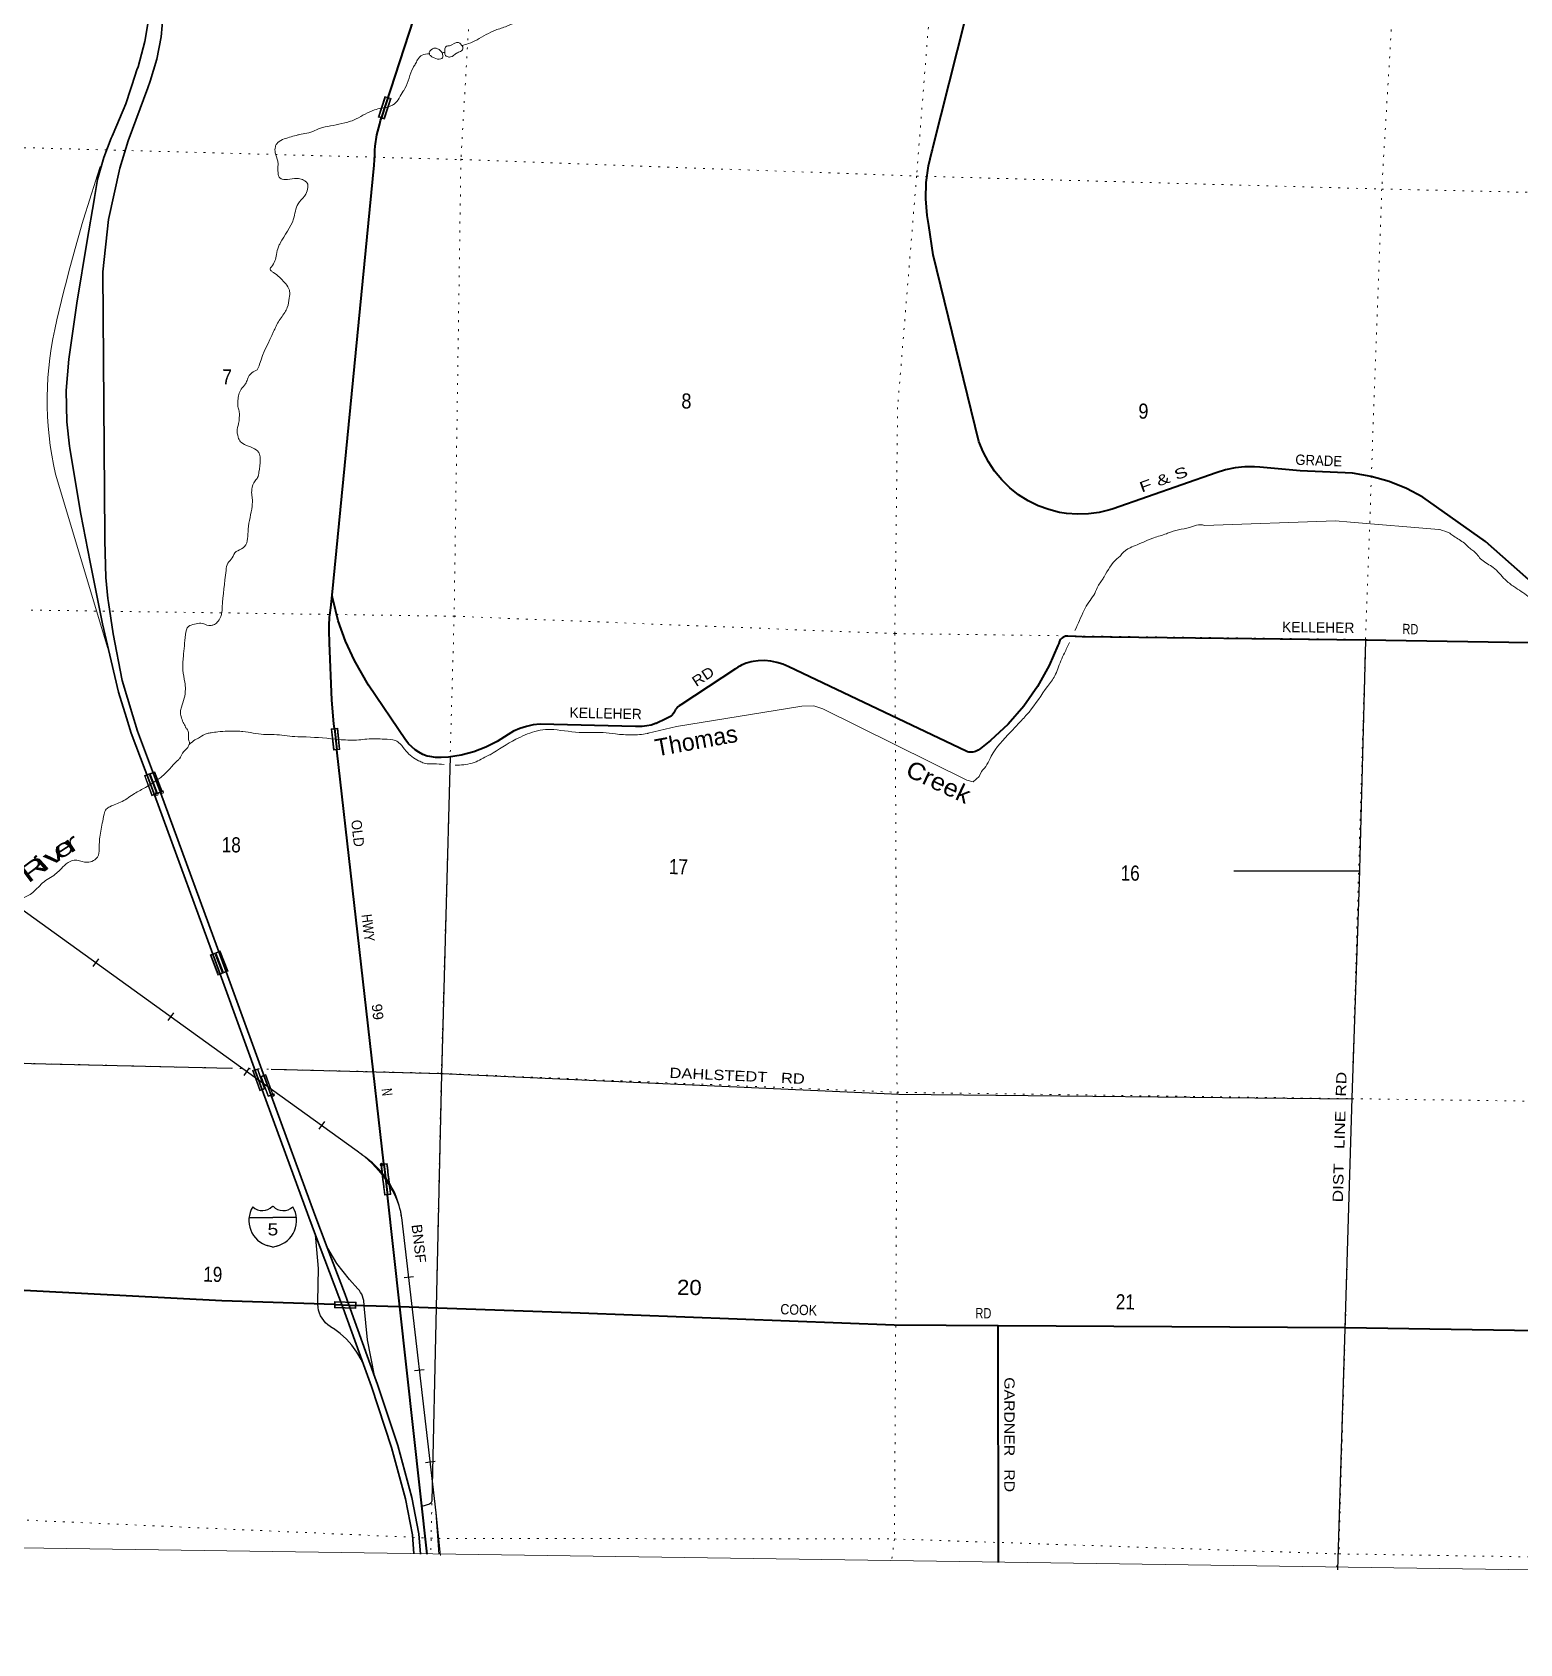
# Model space of a CAD drawing. Header units: feet. Extents: x -489137 to -242534, y 368785 to 558127.
# Drawn here: x -330846 to -313444, y 368785 to 387639 of the extents above; entities that cross this region are included whole.
import ezdxf
from ezdxf.enums import TextEntityAlignment as Align

# ---------------------------------------------------------------- set-up
doc = ezdxf.new("R2010")
doc.units = ezdxf.units.FT
doc.header["$LTSCALE"] = 70
doc.header["$PDMODE"] = 32
doc.header["$PDSIZE"] = 35
doc.linetypes.add('DOTTED', pattern=[1.5, 0.3, -1.2])
for name, color, linetype, lineweight in [('15', 7, 'Continuous', 25), ('18', 7, 'Continuous', 35), ('19', 7, 'Continuous', 25), ('26', 7, 'Continuous', 40), ('27', 7, 'Continuous', 13), ('29', 7, 'Continuous', 25), ('34', 7, 'Continuous', 25), ('39', 7, 'Continuous', 13), ('4', 7, 'Continuous', 13), ('55', 7, 'Continuous', 13), ('61', 7, 'Continuous', 13), ('7', 7, 'DOTTED', 13)]:
    doc.layers.add(name, color=color, linetype=linetype, lineweight=lineweight)
doc.layers.add('30', color=7, linetype='Continuous')
doc.layers.add('41', color=7, linetype='Continuous')

msp = doc.modelspace()

# ---------------------------------------------------------------- linework, layer by layer
at = {"layer": '15'}
for p, q in [((-328035.77, 373902.34), (-328032.87, 373905.25)), ((-328029.7, 373902.87), (-328033.13, 373905.25)), ((-328308.48, 373770.87), (-328032.07, 373770.87)), ((-328032.07, 373425.29), (-328095.96, 373443.25)), ((-328032.6, 373425.03), (-327968.97, 373443.77))]:
    msp.add_line(p, q, dxfattribs=at)
msp.add_lwpolyline([(-327756.71, 373770.87), (-328032.6, 373770.87), (-328032.07, 373770.87)], dxfattribs=at)
for centre, radius, start, end in [((-328005.85, 373735.77), 306.13, 148.44436, 254.43378), ((-328154.45, 374018.37), 165.66, 227.34293, 315.81166), ((-327910.76, 374018.37), 165.66, 224.18873, 312.69402), ((-328059.36, 373735.77), 306.13, 283.08084, 31.6249)]:
    msp.add_arc(centre, radius, start, end, dxfattribs=at)
at = {"layer": '18'}
for points in [[(-327531.03, 373566.89), (-327610.62, 373777.22), (-328154.71, 375265.23), (-328649.13, 376617.37), (-329416.78, 378716.74), (-329687.46, 379437.82), (-329743.42, 379618.55), (-329836.36, 379918.65), (-330023.27, 380719.19), (-330166.86, 381440.37), (-330278.34, 381999.49), (-330401.92, 382745.93), (-330406.06, 382770.91), (-330408.94, 382795.93), (-330441.66, 383079.64), (-330448.43, 383448.25), (-330416.62, 383815.54), (-330325.3, 384468.97), (-330204.22, 385200.72), (-330123.02, 385679.92), (-330118.74, 385705.14), (-330114.34, 385729.92), (-330081.05, 385917.24), (-330009.62, 386174.91), (-329921.49, 386398.7), (-329911.7, 386423.55), (-329901.12, 386448.7), (-329752.17, 386802.81), (-329637.69, 387148.79), (-329629.34, 387174.03), (-329620.8, 387198.79), (-329608.62, 387234.08), (-329527.38, 387528.79), (-329477.38, 387830.37)], [(-327395.36, 373422.1), (-327539.71, 373803.6), (-328049.66, 375198.24), (-328578.58, 376644.78), (-329346.08, 378743.71), (-329615.84, 379462.33), (-329671.15, 379640.94), (-329793.89, 380056.58), (-329900.68, 380600.44), (-329954.41, 380965.54), (-329958.13, 380990.78), (-329960.74, 381015.54), (-329986.55, 381259.48), (-329996.12, 381691.88), (-329996.67, 381716.89), (-329996.85, 381741.88), (-330019.75, 384836.81), (-329952.52, 385447.49), (-329821.84, 386047.8), (-329723.77, 386370.06), (-329495.09, 386987.36), (-329464.95, 387067.16), (-329388.12, 387322.78), (-329338.43, 387585.03), (-329316.42, 387851.03)], [(-326970.09, 372051.26), (-327208.88, 372709.82), (-327257.95, 372845.17), (-327531.03, 373566.89)], [(-326836.9, 371905.9), (-327127.24, 372706.63), (-327187, 372871.46), (-327395.36, 373422.1)], [(-326380.37, 369835.97), (-326397.71, 370057.79), (-326480.74, 370481.13), (-326642.08, 371083.31), (-326876.64, 371793.54), (-326970.09, 372051.26)], [(-326304.58, 369834.86), (-326323.04, 370070.16), (-326406.99, 370498.22), (-326569.56, 371104.98), (-326805.14, 371818.31), (-326836.9, 371905.9)]]:
    msp.add_lwpolyline(points, dxfattribs=at)
at = {"layer": '19', "lineweight": 13}
msp.add_line((-329960.8, 380430.17), (-330575.03, 382468.2), dxfattribs=at)
at = {"layer": '19'}
for points in [[(-326970.09, 372051.26), (-326991.76, 372096.71), (-326999.29, 372112.5), (-327048.22, 372197.71), (-327105.8, 372277.33), (-327171.38, 372350.5), (-327244.25, 372416.42), (-327323.61, 372474.36), (-327332.23, 372478.74), (-327361.55, 372496.21), (-327388.87, 372516.66), (-327413.91, 372539.84), (-327436.39, 372565.52), (-327456.06, 372593.41), (-327472.71, 372623.2), (-327486.16, 372654.56), (-327496.25, 372687.17), (-327502.88, 372720.64), (-327506.84, 372760.69), (-327504.61, 372790.26), (-327497.29, 373173.87), (-327527.96, 373531.15), (-327531.03, 373566.89)], [(-326962.34, 372740.37), (-326964.8, 372766.9), (-326965.65, 372774.72), (-326968.18, 372800.47), (-326973.38, 372825.82), (-326981.21, 372850.49), (-326991.57, 372874.21), (-327004.36, 372896.71), (-327019.42, 372917.75), (-327036.61, 372937.11), (-327136.11, 373046.31), (-327280.98, 373235.27), (-327389.99, 373413.34), (-327395.36, 373422.1)], [(-326836.9, 371905.9), (-326841.83, 371923.97), (-326925.41, 372342.21), (-326962.34, 372740.37)]]:
    msp.add_lwpolyline(points, dxfattribs=at)
at = {"layer": '19', "lineweight": 13}
for centre, radius, start, end in [((-311137.18, 379761.41), 19937.77, 161.55758, 166.91926), ((-326708.93, 383333.77), 3961.81, 166.27426, 192.61959)]:
    msp.add_arc(centre, radius, start, end, dxfattribs=at)
at = {"layer": '26'}
for p, q in [((-327311.28, 379492.86), (-327282.67, 379241.62)), ((-326731.24, 374400.48), (-327282.67, 379241.62)), ((-326731.24, 374400.48), (-326689.62, 374035.14)), ((-326544.87, 372725.63), (-326689.62, 374035.14)), ((-327311.79, 372752.7), (-327057.57, 372743.73)), ((-326962.34, 372740.37), (-327057.57, 372743.73)), ((-326225.28, 369833.7), (-326544.87, 372725.63))]:
    msp.add_line(p, q, dxfattribs=at)
for points in [[(-327336.81, 381053.35), (-326844.15, 386082.43), (-326839.07, 386209.85), (-326838.07, 386234.88), (-326836.47, 386259.85), (-326833.41, 386307.77), (-326814.19, 386439.37), (-326781.32, 386568.23), (-326770.31, 386606.73), (-326761.79, 386632.91), (-325198.04, 391439.85)], [(-313170.83, 381085.66), (-313845.85, 381679.44), (-314579.25, 382199.4), (-314767.44, 382299.25), (-314971.51, 382381.89), (-315183.09, 382442.75), (-315399.88, 382481.15), (-316013.52, 382506.15), (-316485.73, 382548.74), (-316546.05, 382553.99), (-316660.67, 382554.77), (-316774.75, 382543.56), (-316887.02, 382520.49), (-316996.27, 382485.8), (-318202.25, 382062.71), (-318238.52, 382051.19), (-318363.61, 382020.6), (-318491.2, 382003.25), (-318619.91, 381999.33), (-318748.33, 382008.89), (-318827.15, 382022.02), (-318954.54, 382054.44), (-319077.84, 382100), (-319195.7, 382158.19), (-319306.84, 382228.39), (-319410.03, 382309.82), (-319504.14, 382401.6), (-319588.14, 382502.7), (-319661.11, 382612.03), (-319722.26, 382728.39), (-319770.91, 382850.51), (-320305.95, 385033.68), (-320358.09, 385377.74), (-320377.16, 385494.98), (-320392.03, 385688.26), (-320386.62, 385882.05), (-320360.98, 386074.2), (-320321.45, 386237.62), (-320315.46, 386262.37), (-320309.11, 386287.62), (-319924.33, 387816.62)], [(-327311.28, 379492.86), (-327317.46, 379547.04), (-327339.87, 379826.14), (-327367.01, 380497.25), (-327372.08, 380635.58), (-327373, 380660.58), (-327373.29, 380685.58), (-327373.74, 380725.43), (-327369.75, 380769.76), (-327367.52, 380794.56), (-327363.83, 380819.76), (-327351.33, 380905.13), (-327336.81, 381053.35)], [(-315251.04, 380527.38), (-318562.2, 380567.16), (-318732.49, 380571.92), (-318757.51, 380572.62), (-318782.49, 380562.28), (-318789.85, 380557.97), (-318799.42, 380550.93), (-318808.19, 380542.92), (-318816.09, 380534.04), (-318823.01, 380524.38), (-318828.88, 380514.05), (-318829.36, 380512.95), (-318838.24, 380487.81), (-318848.83, 380462.95), (-318948.26, 380229.59), (-319084.75, 379984.16), (-319246.14, 379754.34), (-319430.67, 379542.65), (-319636.31, 379351.4), (-319753.9, 379259.57), (-319778.92, 379240.03), (-319803.9, 379226.61), (-319813.19, 379222.81), (-319828.1, 379218.46), (-319843.39, 379215.7), (-319858.88, 379214.55), (-319874.4, 379215.02), (-319889.79, 379217.11), (-319904.88, 379220.8), (-319919.5, 379226.05), (-321995.75, 380216.04), (-322063.91, 380244.87), (-322134.71, 380266.42), (-322207.37, 380280.46), (-322281.1, 380286.82), (-322355.09, 380285.43), (-322411.51, 380278.44), (-322436.49, 380274.86), (-322461.51, 380267.17), (-322493.53, 380257.33), (-322548.42, 380233.94), (-322568.3, 380223.08), (-322593.21, 380209.47), (-322618.3, 380192.91), (-323259.66, 379769.53), (-323276.7, 379757.96), (-323292.44, 379744.67), (-323306.7, 379729.8), (-323319.33, 379713.53), (-323327.92, 379699.69), (-323340.33, 379674.67), (-323358.59, 379649.69), (-323359.04, 379649.2), (-323366.94, 379642.17), (-323372.14, 379638.27), (-323432.98, 379604.55), (-323548.86, 379552.07), (-323554.66, 379549.82), (-323604.95, 379533.62), (-323656.66, 379522.77), (-323709.22, 379517.38), (-323737.05, 379517.45), (-323762.59, 379517.52), (-323787.05, 379518.04), (-324904.92, 379541.95), (-324985.08, 379534.05), (-325063.98, 379517.82), (-325140.74, 379493.43), (-325214.54, 379461.15), (-325279.76, 379424.38), (-325406.21, 379342.57), (-325540.53, 379274.44), (-325681.23, 379220.71), (-325826.77, 379181.99), (-325975.57, 379158.69), (-326060.77, 379152.44), (-326127.96, 379154.58), (-326194.56, 379163.74), (-326226.44, 379170.67), (-326275.52, 379189.97), (-326322.31, 379214.28), (-326366.31, 379243.36), (-326407.02, 379276.88), (-326444.01, 379314.46), (-326476.87, 379355.71), (-326481.4, 379362.16), (-326913.46, 380000.16), (-327074.55, 380288.92), (-327183.2, 380515.39), (-327267.57, 380751.98), (-327326.76, 380996.09), (-327332.09, 381026.47), (-327336.81, 381053.35)], [(-312569.1, 380434.15), (-312614.31, 380482.24), (-315251.05, 380528.45)], [(-327311.79, 372752.7), (-328627.52, 372799.13), (-331393.7, 372943.34)], [(-319544.48, 372506.49), (-320763.07, 372514.29), (-324437.94, 372651.25), (-326544.87, 372725.63), (-326962.34, 372740.37)], [(-319542.86, 369736.6), (-319544.47, 372480.28), (-319544.48, 372506.49)], [(-312766.52, 372439.24), (-315483.64, 372480.5), (-319544.48, 372506.49)]]:
    msp.add_lwpolyline(points, dxfattribs=at)
at = {"layer": '29'}
msp.add_line((-315323.2, 377823.07), (-316787.75, 377822.77), dxfattribs=at)
for points in [[(-315247.75, 380528.39), (-315322.84, 377696.17), (-315407.78, 375171.24), (-315574.66, 369650.53)], [(-325955.99, 379161.76), (-326059.8, 375447.76), (-326122.15, 372722.87), (-326170.1, 370452.12), (-326181.29, 370431.33), (-326198.88, 370418.54), (-326286.81, 370390.5)], [(-336208.57, 375754.03), (-331357.44, 375586.14), (-328519.82, 375518.91)], [(-328051.48, 375509.32), (-326055.8, 375458.15), (-320706.68, 375213.73), (-315407.9, 375162.16)]]:
    msp.add_lwpolyline(points, dxfattribs=at)
at = {"layer": '34', "lineweight": 13}
msp.add_line((-334422.52, 379865.6), (-327045.87, 374549.69), dxfattribs=at)
at = {"layer": '34'}
for p, q in [((-330072.94, 376797.72), (-330138.18, 376707.19)), ((-329193.84, 376167.45), (-329259.09, 376076.92)), ((-328306.72, 375524.89), (-328371.96, 375434.35)), ((-327427.64, 374894.59), (-327492.89, 374804.07)), ((-326385.63, 373078.41), (-326496.45, 373065.51)), ((-326261.62, 371990.09), (-326372.46, 371977.2)), ((-326133.98, 370915.99), (-326244.81, 370903.1))]:
    msp.add_line(p, q, dxfattribs=at)
for points in [[(-328144.13, 375339.8), (-334423.18, 379864.7)], [(-326989.1, 374506.39), (-326991.02, 374507.9), (-327009.23, 374521.86), (-327027.67, 374535.5), (-327046.52, 374548.78), (-328144.13, 375339.79)], [(-326085.48, 369831.65), (-326122.38, 370316.98), (-326524.27, 373770.47)]]:
    msp.add_lwpolyline(points, dxfattribs=at)
at = {"layer": '34', "lineweight": 13}
msp.add_lwpolyline([(-326529.13, 373821.86), (-326121.27, 370317.11), (-326071.57, 369819.48)], dxfattribs=at)
msp.add_arc((-327798.97, 373467.65), 1318.32, 15.58642, 55.16233, dxfattribs=at)
at = {"layer": '34'}
for centre, radius, start, end in [((-327647.22, 373537.61), 1171.11, 40.55178, 55.78792), ((-327552.26, 373635.38), 1036.88, 7.37686, 39.81908)]:
    msp.add_arc(centre, radius, start, end, dxfattribs=at)
at = {"layer": '39'}
msp.add_line((-323640.61, 379436.93), (-323307.78, 379514.7), dxfattribs=at)
for points in [[(-317132.9, 381868.91), (-315599.55, 381922.68), (-315424.11, 381906.13), (-314391.43, 381821.28), (-314366.86, 381817.86)], [(-323307.78, 379514.7), (-321844.61, 379753.35), (-321703.19, 379759.51), (-321596.66, 379723.71), (-319912.01, 378890.58), (-319839.64, 378867.37), (-319770.08, 378933.1), (-319741.01, 378991.28)]]:
    msp.add_lwpolyline(points, dxfattribs=at)
msp.add_arc((-314768.82, 380626.83), 1257.03, 66.16414, 71.88293, dxfattribs=at)
for points in [[(-320821.69, 388557.95), (-320857.53, 388530.43), (-320871.98, 388508.41), (-320914.67, 388486.77), (-320953, 388489.31), (-321045.24, 388537.04), (-321170.75, 388662), (-321236.84, 388701.28), (-321256.95, 388707.62), (-321321.57, 388706.49), (-321392.69, 388675.12), (-321415.25, 388649.16), (-321423.75, 388618.98), (-321427.93, 388608.94), (-321424.75, 388546.26), (-321413.17, 388507.71), (-321377.55, 388454.7), (-321365.91, 388420.19), (-321352.61, 388359.39), (-321363.31, 388315.09), (-321381.66, 388303.21), (-321450.43, 388294.06), (-321482.37, 388320.75), (-321536.36, 388359.88), (-321608.74, 388383.1), (-321685.49, 388382.11), (-321734.08, 388372.68), (-321750.32, 388366.84), (-321870.05, 388324.02), (-322024.55, 388249.36), (-322093.33, 388240.19), (-322251.36, 388201.94), (-322386.6, 388205.8), (-322431.11, 388200.34), (-322469.38, 388206.93), (-322544.03, 388211.99), (-322565.93, 388234.5), (-322624.87, 388207.03), (-322641.19, 388195.13), (-322787, 388164.79), (-322923.9, 388194.94), (-322952.03, 388205.42), (-323267.81, 388296.61), (-323366.65, 388304.01), (-323417.43, 388282.48), (-323454.41, 388236.52), (-323509.51, 388194.84), (-323568.47, 388165.33), (-323861.83, 388124.88), (-323975.17, 388106.22), (-324169.22, 388092.7), (-324306.81, 388072.34), (-324507.32, 388028.61), (-324616.6, 388011.91), (-324751.92, 388009.72), (-324820.9, 387986.41), (-324831.13, 387976.44), (-324933.94, 387842.48), (-325019.24, 387807.27), (-325181.48, 387756.95), (-325295.23, 387707.99), (-325427.1, 387663.31), (-325642.69, 387551.08), (-325742.25, 387505.96), (-325821.88, 387484.15)], [(-326050.42, 387398.83), (-326086.5, 387435.9), (-326104.54, 387446.24), (-326163.11, 387445.01), (-326175.36, 387435.09), (-326197.91, 387411.15), (-326200.23, 387388.95), (-326180.46, 387358.37), (-326144.39, 387337.68), (-326065.79, 387326.51), (-326045.41, 387340.38), (-326043.16, 387356.51), (-326050.68, 387397.01)], [(-325821.88, 387484.15), (-325843.17, 387509.36), (-325859.21, 387517.66), (-325964.73, 387480.71), (-326001.15, 387475.14), (-326020.32, 387402.67), (-326010.7, 387368.19), (-325990.71, 387353.78), (-325954.41, 387349.24), (-325881.12, 387392.7), (-325836.41, 387414.31), (-325813.91, 387434.21), (-325815.33, 387478.67), (-325822.03, 387484.32)], [(-326199.51, 387385.93), (-326285.27, 387371.92), (-326338.54, 387316.08), (-326365.51, 387263.91), (-326390.29, 387223.85), (-326486.55, 386978.66), (-326505.11, 386950.63), (-326612.2, 386798.54), (-326650.86, 386776.84), (-326765.03, 386749.32)], [(-326021.04, 387403.16), (-326046.82, 387396.11), (-326048.86, 387394.11)], [(-326765.03, 386749.32), (-326841.31, 386730.94), (-326953.04, 386681.94), (-327054.79, 386624.74), (-327190.72, 386578.1), (-327326.44, 386547.62), (-327449.95, 386523.03), (-327634.61, 386456.85), (-327721.65, 386441.87), (-327756.11, 386432.24), (-327918.35, 386381.9), (-327985.63, 386334.33), (-328002.29, 386298.19), (-328003.23, 386229.51), (-327974.29, 386130.11), (-327970.18, 385988.63), (-327948.72, 385933.8), (-327886.38, 385914.77), (-327779.18, 385927.45), (-327714.61, 385924.55), (-327658.41, 385899.55), (-327628.49, 385872.87), (-327623.12, 385822.29), (-327646.38, 385745.83), (-327660.85, 385721.78), (-327734.78, 385631.87), (-327789.7, 385454.82), (-327945.03, 385172.06), (-327965.82, 385127.89), (-327989.26, 385039.32), (-328047.78, 384894.65), (-328064.23, 384872.64), (-328044.46, 384842.08), (-328018.46, 384823.54), (-327894.82, 384710.73), (-327847.27, 384643.42), (-327835.61, 384610.94), (-327838.76, 384528.15), (-327862.5, 384417.35), (-327891.53, 384361.17), (-327976.05, 384235.04), (-328009.29, 384166.8), (-328021.8, 384138.68), (-328186.57, 383755.04), (-328215.72, 383690.78), (-328276.79, 383655.24), (-328328.31, 383579.17), (-328351.28, 383524.94), (-328402.6, 383463), (-328429.7, 383400.74), (-328440.74, 383332.19), (-328439.72, 383259.46), (-328426.31, 383206.74), (-328423.07, 383148.1), (-328425.43, 383123.9), (-328428.05, 383079.48), (-328449.43, 382992.9), (-328436.57, 382899.79), (-328426.84, 382873.39), (-328383.04, 382828.35), (-328208.61, 382737.08), (-328186.87, 382702.45), (-328179.69, 382637.69), (-328193.79, 382492.42), (-328210.83, 382428), (-328237.57, 382392.01), (-328277.32, 382291.53), (-328276.32, 382216.77), (-328272.64, 382190.45), (-328273.97, 382093.49), (-328320.08, 381823.4), (-328361.18, 381623.95), (-328442.65, 381572.53), (-328460.96, 381562.67), (-328506.4, 381488.54), (-328557.7, 381428.62), (-328579.07, 381342.04), (-328623.33, 380912.32), (-328630.44, 380835.65), (-328643.11, 380795.41), (-328682.29, 380735.34), (-328725.11, 380705.61), (-328761.56, 380698.03), (-328781.74, 380698.3), (-328872.23, 380725.79), (-328947.13, 380712.66), (-329018.14, 380687.37), (-329051.78, 380590.85), (-329077.47, 380336.65)], [(-318647.51, 380638.48), (-318539.85, 380875.96), (-318486.03, 380972.2), (-318428.39, 381052.23), (-318386.79, 381140.56), (-318318.66, 381248.72), (-318306.27, 381268.75), (-318153.92, 381480.82), (-318115.09, 381514.64), (-318100.68, 381534.64), (-318002.74, 381608.06), (-317919.47, 381643.28), (-317724.52, 381723.45), (-317578.46, 381771.96), (-317529.73, 381791.49), (-317274.44, 381854.67), (-317177.2, 381877.59), (-317132.9, 381868.91)], [(-314260.83, 381776.64), (-314214.83, 381742.08), (-314090.78, 381659.58), (-314024.99, 381598.06), (-313983.02, 381567.19), (-313889.49, 381466.91), (-313753.45, 381376.16), (-313616.08, 381234.86), (-313512.21, 381152.63), (-313346.18, 381039.24), (-313244.51, 380944.91), (-313110.95, 380819.85), (-313023.04, 380751.97), (-313013.06, 380743.75), (-312925.27, 380667.79), (-312827.82, 380559.38), (-312813.47, 380544.17)], [(-319741.01, 378991.28), (-319677.32, 379071.22), (-319627.53, 379167.52), (-319400.89, 379450.26), (-319286.25, 379574.58), (-319184.35, 379686.03), (-318968.11, 379985.83), (-318883.34, 380110), (-318849.57, 380191.26), (-318770.88, 380376.07), (-318711.92, 380500.02)], [(-329077.47, 380336.65), (-329083.69, 380177.12), (-329061.4, 380035.4), (-329054.46, 379952.47), (-329099.74, 379742.98), (-329112.6, 379688.61), (-329103.27, 379631.92), (-329080, 379562.91), (-329052.45, 379510.01), (-329048.55, 379499.86), (-329038.59, 379489.62), (-329019.29, 379424.71), (-329014.26, 379349.89), (-329004.58, 379319.45), (-329004.59, 379318.69)], [(-329008.78, 379307.38), (-328943.47, 379359.03), (-328888.54, 379388.59), (-328799.04, 379435.86), (-328754.52, 379443.33), (-328673.6, 379454.36), (-328449.38, 379461.41), (-328382.78, 379458.49), (-328138.95, 379422.85), (-328015.8, 379421.18), (-327773.82, 379397.68), (-327640.61, 379393.86), (-327257.81, 379363.67)], [(-327257.81, 379363.67), (-327051.5, 379357.57), (-326857.45, 379373.1), (-326823.12, 379372.64), (-326726.25, 379369.31), (-326597.26, 379351.39), (-326543.44, 379315.18), (-326472.9, 379227.37), (-326406.49, 379165.59), (-326325.9, 379115.37), (-326275.74, 379092.47), (-326209.28, 379079.44), (-326144.68, 379078.56), (-326028.24, 379072.61)], [(-325490.7, 379185.59), (-325187.66, 379366.55), (-324966.31, 379458.5), (-324842.83, 379481.06), (-324745.92, 379479.74), (-324407.18, 379444.82), (-324166.88, 379445.59), (-324023.75, 379429.49), (-323834.09, 379418.83), (-323652.14, 379434.54), (-323640.61, 379436.93)], [(-329008.75, 379309.41), (-329035.67, 379261.29), (-329074.55, 379223.43), (-329124.16, 379139.25), (-329146.67, 379117.33), (-329330.97, 378929.94), (-329378.76, 378897.01)], [(-325896.66, 379065.45), (-325874.29, 379064.78), (-325675.98, 379096.43), (-325592.68, 379133.67), (-325505.21, 379180.97), (-325490.7, 379185.59)], [(-329378.76, 378897.01), (-329520.56, 378804.54), (-329648.67, 378732.22), (-329795.32, 378639.26), (-329868.45, 378607.92), (-329937.5, 378578.56), (-329980.3, 378548.83), (-330005.33, 378490.59), (-330026.99, 378383.81), (-330057.77, 378200.39), (-330063.69, 378063.09), (-330063.77, 378057.03), (-330097.26, 377970.61), (-330166.43, 377933.17), (-330233.1, 377930.03), (-330353.93, 377953.9), (-330447.42, 377908.7), (-330523.11, 377836.99), (-330576.3, 377787.21), (-330725.08, 377686.2), (-330790.59, 377620.41), (-330856, 377562.71), (-330979.38, 377495.78)]]:
    msp.add_spline(points, degree=3, dxfattribs=at)
at = {"layer": '4'}
msp.add_lwpolyline([(-242558.54, 553372.83), (-244583.22, 368785.28), (-275154.66, 369142.74), (-305725.57, 369542.24), (-336295.9, 369983.8), (-366865.58, 370467.41), (-397434.59, 370993.07), (-428002.84, 371560.78), (-458570.27, 372170.54), (-489136.84, 372822.34), (-485065.03, 557803.58)], dxfattribs=at)
msp.add_lwpolyline([(-242558.54, 553372.83), (-244583.22, 368785.28), (-275154.66, 369142.74), (-305725.57, 369542.24), (-336295.9, 369983.8), (-366865.58, 370467.41), (-397434.59, 370993.07), (-428002.84, 371560.78), (-458570.27, 372170.54), (-489136.84, 372822.34), (-485065.03, 557803.58)], dxfattribs=at)
at = {"layer": '55'}
for p, q in [((-329471.84, 378964.72), (-329383.54, 378728.97)), ((-329383.54, 378728.97), (-329446.03, 378705.61)), ((-329323.84, 378751.53), (-329383.54, 378728.97)), ((-328646.05, 376890.49), (-328555.17, 376653.87)), ((-328673.03, 376609.02), (-328762.73, 376844.74)), ((-328704.03, 376867.76), (-328614.11, 376631.44)), ((-328269.15, 375490.86), (-328207.45, 375513.07)), ((-328113.47, 375279.23), (-328164.24, 375418.13)), ((-327309.43, 372790.1), (-327057.34, 372782.57)), ((-327057.34, 372782.57), (-327059.59, 372706.95))]:
    msp.add_line(p, q, dxfattribs=at)
for points in [[(-329446.03, 378705.61), (-329534.49, 378941.8), (-329471.84, 378964.72)], [(-329471.84, 378964.72), (-329411.47, 378988.03), (-329323.84, 378751.53)], [(-328762.73, 376844.74), (-328704.03, 376867.76), (-328646.05, 376890.49)], [(-328555.17, 376653.87), (-328614.11, 376631.44), (-328673.03, 376609.02)], [(-328120.99, 375276.49), (-328182.57, 375253.98), (-328269.15, 375490.86)], [(-328207.45, 375513.07), (-328174.5, 375422.9), (-328120.99, 375276.49)], [(-328174.5, 375422.9), (-328112.84, 375445.47), (-328026.14, 375208.63), (-328087.72, 375186.09), (-328120.99, 375276.49)], [(-328164.24, 375418.13), (-328117.6, 375435.2), (-328036.4, 375213.39), (-328082.97, 375196.34), (-328113.48, 375279.25)], [(-327059.59, 372706.95), (-327311.68, 372714.48), (-327309.43, 372790.1)]]:
    msp.add_lwpolyline(points, dxfattribs=at)
for points in [[(-329461.56, 378960.1), (-329416.15, 378977.64), (-329334.1, 378756.2), (-329378.86, 378739.29)], [(-329524.16, 378937.05), (-329476.54, 378954.47), (-329393.84, 378733.66), (-329441.34, 378715.9)], [(-328752.43, 376840.18), (-328708.63, 376857.36), (-328624.42, 376636.07), (-328668.39, 376619.33)], [(-328693.73, 376863.2), (-328650.62, 376880.1), (-328565.51, 376658.49), (-328609.47, 376641.76)], [(-328258.87, 375486.05), (-328212.23, 375502.84), (-328182.01, 375420.15), (-328131.25, 375281.25), (-328177.8, 375264.24)], [(-327301.67, 372781.86), (-327065.57, 372774.81), (-327067.34, 372715.18), (-327303.44, 372722.23)]]:
    msp.add_lwpolyline(points, close=True, dxfattribs=at)
for p in [(-329328.57, 378749.77), (-329389.34, 378726.85), (-328030.87, 375206.89)]:
    msp.add_point(p, dxfattribs=at)
at = {"layer": '61'}
for p, q in [((-326798.88, 386646.27), (-326719.83, 386885.79)), ((-326719.83, 386885.79), (-326684.12, 386874)), ((-326684.42, 386874.1), (-326647.98, 386862.08)), ((-326647.98, 386862.08), (-326727.04, 386622.56)), ((-326727.04, 386622.56), (-326798.88, 386646.27)), ((-327272.89, 379496.44), (-327247.15, 379245.55)), ((-327247.15, 379245.55), (-327322.41, 379237.82)), ((-326767.66, 374395.58), (-326692.94, 374404.39)), ((-326759.32, 374388.5), (-326699.98, 374395.5)), ((-326650.69, 374040.55), (-326725.83, 374031.69)), ((-326658.98, 374047.62), (-326718.32, 374040.63))]:
    msp.add_line(p, q, dxfattribs=at)
for points in [[(-326788.77, 386651.35), (-326714.74, 386875.68), (-326658.08, 386856.98), (-326732.12, 386632.66)], [(-327339.39, 379481.57), (-327280.02, 379487.66), (-327255.92, 379252.68), (-327315.27, 379246.59)]]:
    msp.add_lwpolyline(points, close=True, dxfattribs=at)
msp.add_lwpolyline([(-327322.41, 379237.82), (-327348.17, 379488.71), (-327272.89, 379496.44)], dxfattribs=at)
for centre, major_axis, start_param, end_param in [((-285306.3, 379097.53), (501.06, 41724.63), 1.69572195, 1.70449907), ((-285306.3, 379097.53), (500.96, 41716.63), 1.69591864, 1.70431484), ((-285306.66, 379069.96), (500.61, 41684.27), 1.69572244, 1.70449955), ((-285306.27, 379098.01), (500.31, 41656.97), 1.69592548, 1.70433365), ((-285306.27, 379098.01), (500.22, 41648.97), 1.69573247, 1.70449999)]:
    msp.add_ellipse(centre, major_axis=major_axis, ratio=1, start_param=start_param, end_param=end_param, dxfattribs=at)
msp.add_point((-326759.32, 374388.5), dxfattribs=at)
at = {"layer": '7'}
for p, q in [((-314815.34, 389870.94), (-315058.96, 385804.34)), ((-315058.96, 385804.34), (-315248.77, 380542.93)), ((-320754.33, 380603.04), (-320729.16, 375246)), ((-315248.89, 380533.85), (-315407.78, 375171.24)), ((-326060.64, 375468.14), (-326183.88, 369833.09)), ((-320729.28, 375236.92), (-320758.84, 370011.16)), ((-315407.9, 375162.16), (-315560.09, 369846.15)), ((-315587.33, 369680.08), (-315560.09, 369846.15))]:
    msp.add_line(p, q, dxfattribs=at)
for points in [[(-325560.82, 402168.36), (-325525.46, 396653.66), (-325524.52, 391444.33), (-325831.22, 386149.36)], [(-320072.82, 391257.43), (-320080.81, 391256), (-320500.91, 385955.51), (-320722.27, 383249.34), (-320754.63, 380605.18)], [(-331255.31, 386296.35), (-325831.22, 386149.36), (-320500.91, 385955.51), (-315058.96, 385804.34), (-309757.88, 385687.19), (-305507.9, 385365.39)], [(-325831.1, 386158.44), (-325910.5, 380815.71), (-326060.76, 375459.06)], [(-336127.2, 381132.23), (-331278.89, 380884.19), (-325910.62, 380806.63), (-320754.33, 380603.04), (-315248.89, 380533.85), (-309889.33, 380428.03), (-305580.54, 380084.83)], [(-336208.57, 375754.03), (-331357.44, 375586.14), (-326060.76, 375459.06), (-320729.28, 375236.92), (-315407.9, 375162.16), (-310027.93, 375088.38), (-305650.56, 374995.12)], [(-331430.41, 370253.89), (-326096.52, 370018), (-320758.84, 370011.16), (-320794.44, 369754.65)], [(-320758.84, 370011.16), (-315560.2, 369837.07), (-310091.82, 369749.97), (-305725.34, 369558.78)]]:
    msp.add_lwpolyline(points, dxfattribs=at)

# ---------------------------------------------------------------- texts
at = {"layer": '15', "width": 1.2}
msp.add_text(' 5 ', height=140, dxfattribs=at).set_placement((-328030.76, 373562.76), align=Align.CENTER)
at = {"layer": '27'}
for s, height, rotation, width, p in [('F & S', 121.1, 19.555, 1.45, (-317867.67, 382253.33)), ('GRADE', 121.1, 357.847, 0.95, (-316071.48, 382578.97)), ('RD', 121.1, 358.87, 0.8, (-314818.62, 380597.22)), ('RD', 121.1, 33.43, 1.15, (-323077.38, 379977.43)), ('OLD', 121.1, 276.498, 0.95, (-327116.2, 378417.47)), ('HWY', 121.1, 276.498, 0.85, (-326994.2, 377313.56)), ('99', 121.1, 276.498, 1.05, (-326876.46, 376265.07)), ('N', 121.1, 276.498, 0.75, (-326759.51, 375276.11)), ('COOK', 121.1, 357.865, 0.9, (-322096.37, 372640.85)), ('RD', 121.1, 359.634, 0.8, (-319812.91, 372592.35)), ('GARDNER   RD', 120, 270.034, 1.15, (-319474.13, 371902.78))]:
    msp.add_text(s, height=height, rotation=rotation, dxfattribs=dict(at, width=width)).set_placement(p)
for rotation, p in [(359.279, (-316225.45, 380620.82)), (358.776, (-324562.28, 379619.18))]:
    msp.add_text('KELLEHER', height=121.1, rotation=rotation, dxfattribs=at).set_placement(p)
at = {"layer": '30'}
for s, rotation, width, p in [('DAHLSTEDT   RD', 357.384, 1.2, (-323392.86, 375406.54)), ('DIST   LINE   RD', 88.269, 1.25, (-315514.78, 373948.26))]:
    msp.add_text(s, height=120, rotation=rotation, dxfattribs=dict(at, width=width)).set_placement(p)
at = {"layer": '34', "width": 1.05}
msp.add_text('BNSF', height=121, rotation=276.638, dxfattribs=at).set_placement((-326409.09, 373685.72))
at = {"layer": '41'}
msp.add_text('Thomas', height=201.8, rotation=10.264, dxfattribs=at).set_placement((-323540.94, 379165.3))
for s, rotation, width, p in [('Creek', 334.686, 1.1, (-320643.72, 378946.62)), ('r', 33.407, 1.8, (-330403.64, 378024.31)), ('i', 42.563, 1.8, (-330712.43, 377806.85)), ('v', 35.489, 1.8, (-330637.47, 377867.26)), ('e', 32.684, 1.55, (-330531.72, 377948)), ('R', 36.676, 1.6, (-330893.98, 377674.87))]:
    msp.add_text(s, height=201.8, rotation=rotation, dxfattribs=dict(at, width=width)).set_placement(p)
at = {"layer": '7'}
for s, height, rotation, width, p in [('7', 176.6, 359.222, 0.9, (-328628.89, 383520.39)), ('8', 176.6, 359.219, 0.9, (-323253.48, 383237.14)), ('9', 176.6, 359.217, 0.9, (-317907.19, 383118.55)), ('18', 176.5, 359.222, 0.85, (-328630.29, 378046.26)), ('17', 176.5, 359.219, 0.85, (-323398.74, 377789.79)), ('16', 176.5, 359.217, 0.85, (-318114.44, 377715.2)), ('19', 176.5, 359.222, 0.85, (-328846.71, 373020.71)), ('20', 176.5, 359.219, 1.1, (-323304.06, 372867.95)), ('21', 176.5, 359.217, 0.85, (-318171.6, 372698.68))]:
    msp.add_text(s, height=height, rotation=rotation, dxfattribs=dict(at, width=width)).set_placement(p)

doc.saveas('drawing.dxf')
